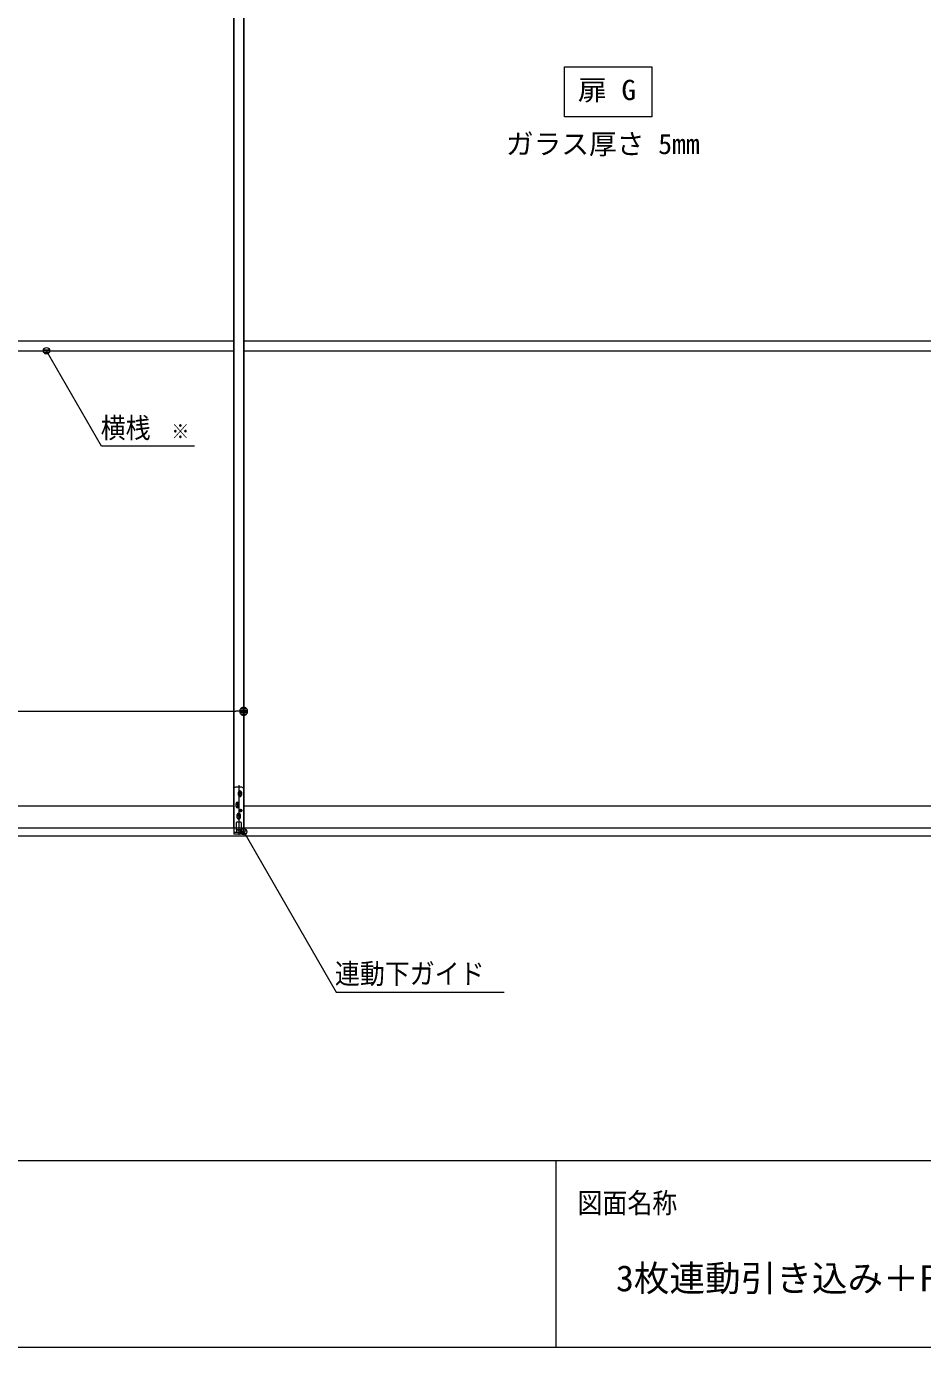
# Model space of a CAD drawing. Units: millimetres, scale not verified. Extents: x -6062 to 6062, y -3045 to 3045.
# Drawn here: x -4786 to -3350, y -2770 to -652 of the extents above; entities that cross this region are included whole.
import ezdxf
from ezdxf.enums import TextEntityAlignment as Align

# ---------------------------------------------------------------- set-up
doc = ezdxf.new("R2010")
doc.units = ezdxf.units.MM
doc.header["$LTSCALE"] = 20
for name, color, linetype, lineweight in [('0-0_2寸法-1', 7, 'Continuous', 9), ('0-1_0', 7, 'Continuous', 9), ('0-2_2寸法-3', 7, 'Continuous', 9), ('0-3_3一般', 7, 'Continuous', 9), ('0-4_1図面枠', 7, 'Continuous', 9)]:
    doc.layers.add(name, color=color, linetype=linetype, lineweight=lineweight)
doc.styles.add('ＭＳ ゴシック', font='')
doc.styles.get('ＭＳ ゴシック').set_extended_font_data('MS Gothic')

# ---------------------------------------------------------------- blocks, each defined once
blk = doc.blocks.new('_Dot')
at = {"layer": '0-1_0'}
for p, q in [((-10, 0), (-20, 0)), ((9.78, 2), (-9.78, 2)), ((7.99, 6), (-7.99, 6)), ((9.16, -3.98), (-9.16, -3.98)), ((6, -7.98), (-6, -7.98))]:
    blk.add_line(p, q, dxfattribs=at)
for points in [[(10, 0), (9.92, 1.25), (9.69, 2.49), (9.3, 3.68), (8.76, 4.82), (8.09, 5.88), (7.29, 6.85), (6.37, 7.71), (5.36, 8.44), (4.26, 9.05), (3.09, 9.51), (1.87, 9.82), (0.63, 9.98), (-0.63, 9.98), (-1.87, 9.82), (-3.09, 9.51), (-4.26, 9.05), (-5.36, 8.44), (-6.37, 7.71), (-7.29, 6.85), (-8.09, 5.88), (-8.76, 4.82), (-9.3, 3.68), (-9.69, 2.49), (-9.92, 1.25), (-10, 0), (0, 0)], [(-10, 0), (-9.92, -1.25), (-9.69, -2.49), (-9.3, -3.68), (-8.76, -4.82), (-8.09, -5.88), (-7.29, -6.85), (-6.37, -7.71), (-5.36, -8.44), (-4.26, -9.05), (-3.09, -9.51), (-1.87, -9.82), (-0.63, -9.98), (0.63, -9.98), (1.87, -9.82), (3.09, -9.51), (4.26, -9.05), (5.36, -8.44), (6.37, -7.71), (7.29, -6.85), (8.09, -5.88), (8.76, -4.82), (9.3, -3.68), (9.69, -2.49), (9.92, -1.25), (10, 0), (0, 0)]]:
    blk.add_lwpolyline(points, close=True, dxfattribs=at)
blk = doc.blocks.new('グループ-156')
at = {"layer": '0-3_3一般'}
for p, q in [((-53320, -38740), (-53320, 7050)), ((-53320, 7050), (-53320, -38740)), ((-53000, -38740), (-53000, 7050)), ((-53000, 7050), (-53000, -38740)), ((-76680, -23120), (-53320, -23120)), ((-53000, -23120), (-29640, -23120)), ((-76680, -23440), (-53320, -23440)), ((-53000, -23440), (-29640, -23440)), ((-53320, -37492.4), (-53320, -38934.4)), ((-53060, -37432.4), (-53260, -37432.4)), ((-53059.5, -37642.4), (-53180.5, -37642.4)), ((-53169.5, -37592.4), (-53070.5, -37592.4)), ((-53169.5, -37692.4), (-53070.5, -37692.4)), ((-53165, -37692.4), (-53165, -37592.4)), ((-53160, -37371.7), (-53160, -38958.4)), ((-53120, -37542.9), (-53120, -37641.9)), ((-53120, -37642.9), (-53120, -37741.9)), ((-53075, -37592.4), (-53075, -37692.4)), ((-53000, -38932.4), (-53000, -37492.4)), ((-53320, -38040), (-76680, -38040)), ((-53139.5, -38002.4), (-53260.5, -38002.4)), ((-53249.5, -37952.4), (-53150.5, -37952.4)), ((-53249.5, -38052.4), (-53150.5, -38052.4)), ((-53245, -38052.4), (-53245, -37952.4)), ((-53200, -37902.9), (-53200, -38001.9)), ((-53200, -38002.9), (-53200, -38101.9)), ((-53155, -37952.4), (-53155, -38052.4)), ((-29640, -38040), (-53000, -38040)), ((-53099.5, -38362.4), (-53220.5, -38362.4)), ((-53209.5, -38312.4), (-53110.5, -38312.4)), ((-53209.5, -38412.4), (-53110.5, -38412.4)), ((-53205, -38412.4), (-53205, -38312.4)), ((-53160, -38262.9), (-53160, -38361.9)), ((-53160, -38362.9), (-53160, -38461.9)), ((-53146.2, -38182.4), (-53053.8, -38182.4)), ((-53115, -38312.4), (-53115, -38412.4)), ((-53100, -38136.2), (-53100, -38228.6)), ((-77000, -38740), (-53000, -38740)), ((-53320, -38740), (-29320, -38740)), ((-53320, -38874.4), (-53220, -38874.4)), ((-53320, -38932.4), (-53000, -38932.4)), ((-53235, -38802.4), (-53235, -38562.4)), ((-53235, -38802.4), (-53085, -38802.4)), ((-53230, -38802.4), (-53230, -38874.4)), ((-53090, -38802.4), (-53230, -38802.4)), ((-53230, -38874.4), (-53090, -38874.4)), ((-53095, -38552.4), (-53225, -38552.4)), ((-53220, -38874.4), (-53224, -38874.4)), ((-53100, -38874.4), (-53000, -38874.4)), ((-53090, -38802.4), (-53090, -38874.4)), ((-53085, -38562.4), (-53085, -38802.4))]:
    blk.add_line(p, q, dxfattribs=at)
blk.add_lwpolyline([(-53224, -38874.4), (-53096, -38874.4), (-53100, -38874.4)], dxfattribs=at)
blk.add_circle((-53100, -38182.4), 42, dxfattribs=at)
for centre, radius, start, end in [((-53260, -37492.4), 60, 90, 180), ((-53120, -37592.4), 45, 0, 180), ((-53120, -37692.4), 45, 180, 0), ((-53060, -37492.4), 60, 0, 90), ((-53200, -37952.4), 45, 0, 180), ((-53200, -38052.4), 45, 180, 0), ((-53160, -38312.4), 45, 0, 180), ((-53160, -38412.4), 45, 180, 0), ((-53225, -38562.4), 10, 90, 180), ((-53095, -38562.4), 10, 0, 90)]:
    blk.add_arc(centre, radius, start, end, dxfattribs=at)
blk = doc.blocks.new('グループ-157')
at = {"layer": '0-3_3一般'}
blk.add_line((19736.5, -39000), (-78863.5, -39000), dxfattribs=at)
blk = doc.blocks.new('グループ-158')
at = {"layer": '0-3_3一般'}
for name in ['グループ-157', 'グループ-156']:
    blk.add_blockref(name, (0, 0), dxfattribs=at)
blk = doc.blocks.new('グループ-169')
at = {"layer": '0-4_1図面枠'}
for p, q in [((-80000, -49400), (80000, -49400)), ((-43000, -49400), (-43000, -55400))]:
    blk.add_line(p, q, dxfattribs=at)
blk.add_lwpolyline([(-80000, 55400), (80000, 55400), (80000, -55400), (-80000, -55400)], close=True, dxfattribs=at)
blk = doc.blocks.new('図面枠')
at = {"layer": '0-4_1図面枠'}
blk.add_blockref('グループ-169', (0, 0), dxfattribs=at)
at = {"layer": '0-4_1図面枠', "style": 'ＭＳ ゴシック', "width": 0.9}
blk.add_text('図面名称', height=650.9, dxfattribs=at).set_placement((-42300.1, -51283.9), align=Align.BOTTOM_LEFT)

msp = doc.modelspace()

# ---------------------------------------------------------------- linework, layer by layer
at = {"layer": '0-0_2寸法-1'}
for p, q in [((-4437.5, -1730), (-4437.3, -1730)), ((-5624.79, -1750), (-4450.21, -1750))]:
    msp.add_line(p, q, dxfattribs=at)
at = {"layer": '0-2_2寸法-3'}
for p, q in [((-4748.61, -1171.01), (-4758.39, -1171.01)), ((-4749.5, -1175.01), (-4757.5, -1175.01)), ((-4753.33, -1167.01), (-4753.67, -1167.01)), ((-4753.33, -1167.01), (-4753.67, -1167.01)), ((-4432.6, -1942.11), (-4442.4, -1942.11)), ((-4433.5, -1946.11), (-4441.5, -1946.11)), ((-4437.31, -1938.11), (-4437.69, -1938.11)), ((-4437.31, -1938.11), (-4437.69, -1938.11))]:
    msp.add_line(p, q, dxfattribs=at)
msp.add_lwpolyline([(-3923.5, -717), (-3783.5, -717), (-3783.5, -797), (-3923.5, -797)], close=True, dxfattribs=at)
for points in [[(-4516.16, -1324.84), (-4665.26, -1324.84), (-4753.5, -1172)], [(-4437.5, -1943.1), (-4289.18, -2200), (-4019.85, -2200)]]:
    msp.add_lwpolyline(points, dxfattribs=at)
for centre in [(-4753.5, -1172), (-4753.5, -1172), (-4437.5, -1943.1), (-4437.5, -1943.1)]:
    msp.add_circle(centre, 5.01, dxfattribs=at)

# ---------------------------------------------------------------- block references
at = {"layer": '0-0_2寸法-1', "xscale": 0.6356201, "yscale": 0.6356201}
msp.add_blockref('_Dot', (-4437.5, -1750), dxfattribs=at)
at = {"layer": '0-3_3一般', "xscale": 0.05, "yscale": 0.05}
msp.add_blockref('グループ-158', (-1787.5, 0), dxfattribs=at)
at = {"layer": '0-4_1図面枠', "xscale": 0.05, "yscale": 0.05}
msp.add_blockref('図面枠', (-1787.5, 0), dxfattribs=at)

# ---------------------------------------------------------------- texts
at = {"layer": '0-2_2寸法-3', "style": 'ＭＳ ゴシック'}
for s, height, width, p in [('扉 G', 32.55, 1.05, (-3902.01, -779.87)), ('横桟', 32.55, 0.9, (-4666.61, -1321.66)), ('※', 23.31, 0.9, (-4553.26, -1319.88)), ('連動下ガイド', 32.55, 0.9, (-4291.28, -2196.66))]:
    msp.add_text(s, height=height, dxfattribs=dict(at, width=width)).set_placement(p, align=Align.BOTTOM_LEFT)
msp.add_text('ガラス厚さ 5mm', height=32.55, dxfattribs=at).set_placement((-4017.29, -866.45), align=Align.BOTTOM_LEFT)
at = {"layer": '0-4_1図面枠', "style": 'ＭＳ ゴシック'}
msp.add_text('3枚連動引き込み＋FIXタイプ\u3000特寸 右勝手R-N', height=41.84, dxfattribs=at).set_placement((-3840.72, -2692.37), align=Align.BOTTOM_LEFT)

doc.saveas('drawing.dxf')
